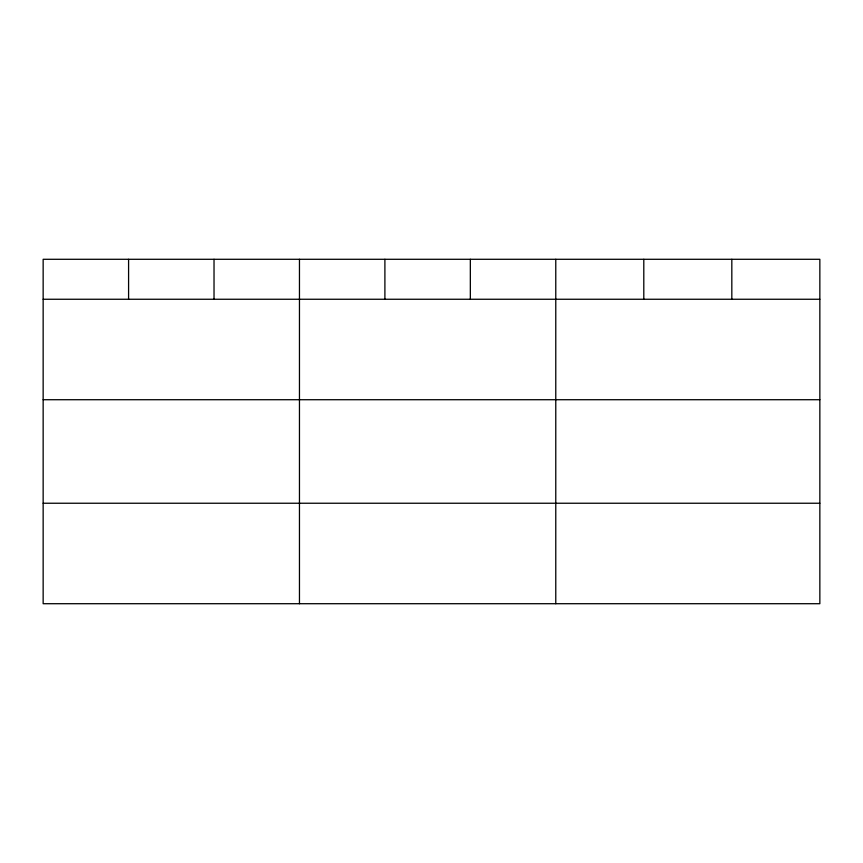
<?xml version="1.0" encoding="UTF-8"?>
<svg xmlns="http://www.w3.org/2000/svg" width="863" height="863" viewBox="0 0 863 863"><rect width="100%" height="100%" fill="white"/><g stroke="black" fill="none" stroke-linecap="round" stroke-linejoin="round"><path stroke-width="1.29" d="M819.85 399.72L819.85 259.288L43.15 259.288L43.15 603.712L819.85 603.712L819.85 399.72L43.15 399.72M43.15 299.256L819.85 299.256M43.15 503.237L819.85 503.237M731.824 259.288L731.824 299.256M643.798 259.288L643.798 299.256M555.772 259.288L555.772 603.712M470.335 259.288L470.335 299.256M384.898 259.288L384.898 299.256M299.461 259.288L299.461 603.712M214.024 259.288L214.024 299.256M128.587 259.288L128.587 299.256"/></g></svg>
